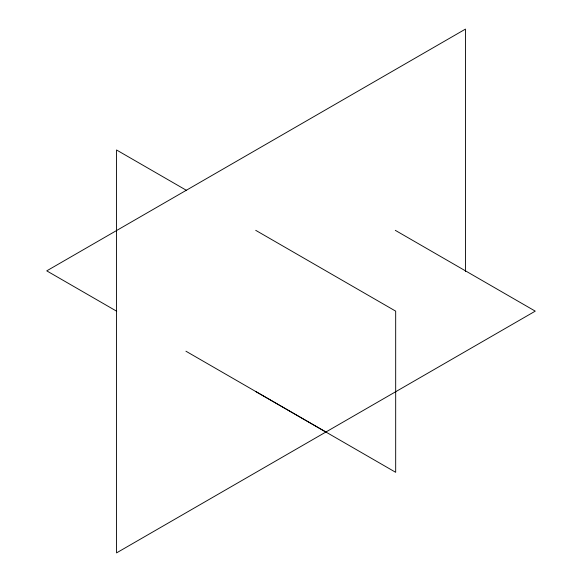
<?xml version="1.0" encoding="UTF-8"?>
<svg xmlns="http://www.w3.org/2000/svg" width="582" height="582" viewBox="0 0 582 582"><rect width="100%" height="100%" fill="white"/><g stroke="black" fill="none" stroke-linecap="round" stroke-linejoin="round"><path stroke-width="0.87" d="M395.287 230.334L535.258 311.144L116.531 552.9L116.531 149.974L186.516 190.379M255.716 230.334L395.68 311.144L395.68 472.315L255.716 391.504M116.727 311.261L46.742 270.856L465.469 29.1L465.469 271.539M185.927 351.208L325.891 432.019"/></g></svg>
